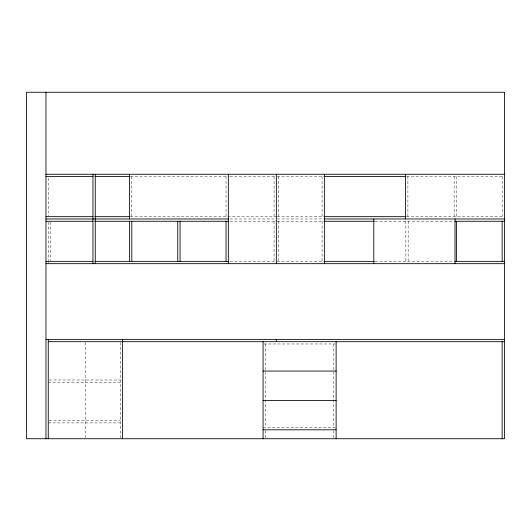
<?xml version="1.0" encoding="UTF-8"?>
<svg xmlns="http://www.w3.org/2000/svg" width="531" height="531" viewBox="0 0 531 531"><rect width="100%" height="100%" fill="white"/><g stroke="black" fill="none" stroke-linecap="round" stroke-linejoin="round"><path stroke-width="0.4" stroke-dasharray="2.65 1.99" d="M130.493 176.571L229.12 176.571M229.943 176.571L275.589 176.571M277.122 176.571L324.375 176.571M406.58 176.571L504.45 176.571M130.374 216.668L276.352 216.668M277.122 216.668L324.375 216.668M406.58 216.668L504.45 216.668M229.91 218.971L275.529 218.971M277.182 218.971L323.631 218.971M229.91 221.268L276.352 221.268M277.122 221.268L324.375 221.268M375.059 221.268L453.852 221.268M229.91 261.371L276.352 261.371M277.122 261.371L324.375 261.371M375.059 261.371L453.852 261.371M263.841 343.982L335.36 343.982M49.091 379.997L120.291 379.997M48.261 382.293L120.291 382.293M49.091 420.605L120.291 420.605M48.261 422.908L120.291 422.908M263.071 427.501L336.123 427.501M502.153 176.571L502.153 216.668M456.428 176.571L456.428 216.668M454.131 176.571L454.131 216.668M408.153 221.268L408.153 261.371M407.901 176.571L407.901 216.668M405.857 221.268L405.857 261.371M333.826 343.982L333.826 427.501M333.826 430.614L333.826 437.929M322.078 176.571L322.078 216.668M322.078 221.268L322.078 261.371M278.656 176.571L278.656 216.668M278.656 221.268L278.656 261.371M274.056 176.571L274.056 216.668M274.056 221.268L274.056 261.371M265.374 343.982L265.374 427.501M265.374 430.614L265.374 437.929M226.04 176.571L226.04 216.668M131.788 176.571L131.788 216.668M120.291 342.508L120.291 437.909M85.425 342.508L85.425 437.909M50.558 222.084L50.558 260.548M48.261 178.204L48.261 215.851M48.261 222.084L48.261 261.371M48.261 262.135L48.261 263.668"/><path stroke-width="0.8" d="M45.965 174.268L504.45 174.268M45.965 176.571L92.958 176.571M94.857 176.571L129.664 176.571M324.461 176.571L405.75 176.571M45.965 216.668L92.958 216.668M94.71 216.668L129.544 216.668M324.461 216.668L405.75 216.668M45.965 218.971L228.337 218.971M324.461 218.971L504.45 218.971M45.965 221.268L92.958 221.268M94.71 221.268L228.337 221.268M324.461 221.268L374.229 221.268M454.682 221.268L504.45 221.268M45.965 261.371L92.958 261.371M94.71 261.371L228.337 261.371M324.461 261.371L374.229 261.371M454.682 261.371L504.45 261.371M45.965 263.668L504.45 263.668M45.965 339.382L504.45 339.382M48.261 341.679L504.45 341.679M263.071 371.056L336.123 371.056M263.071 400.427L336.123 400.427M263.071 429.805L336.123 429.805M502.153 221.268L502.153 261.371M502.153 341.679L502.153 438.739M456.428 221.268L456.428 261.371M455.027 218.971L455.027 263.668M405.598 174.268L405.598 218.971M373.797 218.971L373.797 263.668M336.123 341.679L336.123 438.739M324.375 174.268L324.375 263.668M276.352 174.268L276.352 263.668M276.352 339.382L276.352 341.679M263.071 341.679L263.071 438.739M228.337 174.268L228.337 263.668M226.04 221.268L226.04 261.371M180.062 221.268L180.062 261.371M177.759 221.268L177.759 261.371M131.788 221.268L131.788 261.371M129.484 174.268L129.484 218.971M129.484 221.268L129.484 261.371M122.588 339.382L122.588 438.739M95.261 174.268L95.261 263.668M92.958 174.268L92.958 263.668M48.261 339.382L48.261 438.739M45.965 92.261L45.965 438.739M504.45 92.261L26.55 92.261L26.55 438.739L504.45 438.739L504.45 92.261"/></g></svg>
